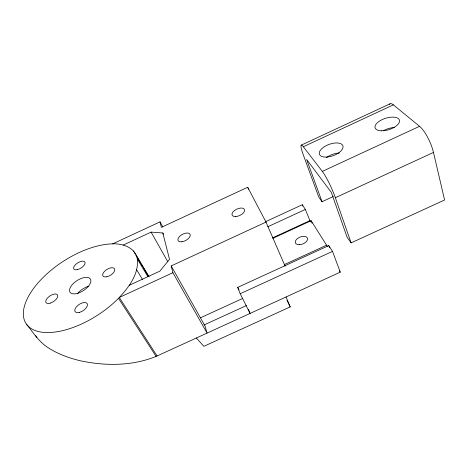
<?xml version="1.0" encoding="UTF-8"?>
<svg xmlns="http://www.w3.org/2000/svg" width="468" height="468" viewBox="0 0 468 468"><rect width="100%" height="100%" fill="white"/><g stroke="black" fill="none" stroke-linecap="round" stroke-linejoin="round"><path stroke-width="0.7" d="M118.498 298.327C128.402 287.761 138.99 274.429 137.34 259.038C135.363 247.379 122.166 243.184 111.793 243.892A64.923 31.929 -33 0 0 35.591 285.813A64.923 31.929 -33 0 0 41.295 332.11A64.923 31.929 -33 0 0 118.498 298.327L156.113 356.417L340.271 272.16L332.52 251.386L328.764 245.589L237.732 287.381L240.195 293.734L250.052 313.42L248.449 309.348M301.234 145.156L389.973 103.849M322.037 201.72L318.784 197.11L303.428 155.195A19.404 2.498 65.8 0 1 303.334 146.747L393.366 104.85L419.55 126.325A20.961 6.213 65.8 0 1 433.473 152.428L444.6 199.982L351.105 242.863L347.086 237.177L331.362 192.412L306.628 159.459L322.037 201.72L333.274 196.531M112.577 243.91L160.003 221.867L162.811 226.986M123.189 245.086L151.094 232.122L162.823 232.97L163.507 234.216M285.129 266.187L266.011 222.101L247.689 187.253L161.39 227.337L160.003 221.867M303.334 146.747L322.323 171.387L419.55 126.325M265.286 221.826L302.299 204.727L305.347 209.43L310.424 221.867M129.238 285.299L159.875 271.142L169.515 259.33L162.823 232.97M171.189 265.918L204.972 325.88L207.067 333.07L172.908 272.709L171.189 265.918L266.011 222.101M267.801 226.764L305.347 209.43M172.908 272.709L119.276 297.467L157.049 355.943M351.105 242.863L335.345 197.724L433.473 152.428M272.668 237.814L309.705 220.738M272.897 238.311L311.126 220.691L327.331 246.396M284.316 264.619L326.839 245.092M240.195 293.734L332.52 251.386M200.433 317.819L242.781 298.409M204.036 324.967L246.46 305.545M286.03 296.964L290.207 306.891L203.832 346.326L196.355 337.972M156.113 356.417C132.099 366.157 105.066 366.128 80.022 360.705C68.381 357.874 56.944 353.685 46.975 346.934C38.505 341.16 33.029 332.315 26.688 324.488M339.493 270.931L340.271 272.16M35.515 335.345L36.884 337.551M136.615 269.773L142.611 279.683M136.083 254.949L149.105 276.793M133.362 250.93L135.229 254.065M135.977 255.317L137.101 257.201M137.849 258.453L140.839 263.472M141.588 264.724L142.711 266.608M143.46 267.86L148.695 276.641M137.34 259.038L147.835 276.6M151.094 232.122L167.877 261.852M237.732 287.381L238.984 289.891M287.019 300.292L290.207 306.891M247.689 187.253L248.566 189.253M302.299 204.727L302.819 206.072M311.126 220.691L312.092 223.207M328.764 245.589L329.507 247.572M77.413 293.781A12.016 6.037 -33.1 0 1 88.306 286.346M322.323 171.387A20.849 2.907 65.5 0 1 335.345 197.724M389.446 104.37A19.51 5.335 66.6 0 1 393.366 104.85M383.772 130.531A12.63 6.014 -17.4 0 1 394.366 127.507M326.588 157.523A12.355 6.09 -19.8 0 1 339.376 153.024M106.809 276.775A6.833 3.411 -31.6 0 0 114.683 269.036A6.833 3.411 -31.6 0 0 104.674 271.183A6.833 3.411 -31.6 0 0 106.809 276.775M77.308 269.667A6.552 3.089 -32.1 0 0 85.053 262.343A6.552 3.089 -32.1 0 0 75.67 264.426A6.552 3.089 -32.1 0 0 77.308 269.667M79.695 312.308A7.236 3.697 -33.9 0 0 87.188 303.644A7.236 3.697 -33.9 0 0 76.465 306.768A7.236 3.697 -33.9 0 0 79.695 312.308M50.158 303.165A6.932 3.329 -34.1 0 0 57.582 295.004A6.932 3.329 -34.1 0 0 47.502 298.011A6.932 3.329 -34.1 0 0 50.158 303.165M181.941 241.757A6.774 3.487 -27.8 0 0 190.184 234.55A6.774 3.487 -27.8 0 0 180.081 235.948A6.774 3.487 -27.8 0 0 181.941 241.757M235.761 216.555A6.792 3.51 -24.8 0 0 244.589 209.851A6.792 3.51 -24.8 0 0 234.521 210.483A6.792 3.51 -24.8 0 0 235.761 216.555M77.846 293.255A12.133 5.949 -32.9 0 0 90.4 279.045A12.133 5.949 -32.9 0 0 72.341 284.544A12.133 5.949 -32.9 0 0 77.846 293.255M299.415 244.741A6.493 3.744 -21.8 0 0 307.511 238.23A6.493 3.744 -21.8 0 0 297.379 238.581A6.493 3.744 -21.8 0 0 299.415 244.741M326.29 157.084A12.478 5.996 -20 0 0 343.003 146.162A12.478 5.996 -20 0 0 324.184 146.823A12.478 5.996 -20 0 0 326.29 157.084M381.496 130.806A12.765 5.92 -17.7 0 0 399.555 120.744A12.765 5.92 -17.7 0 0 380.753 120.346A12.765 5.92 -17.7 0 0 381.496 130.806"/></g></svg>
